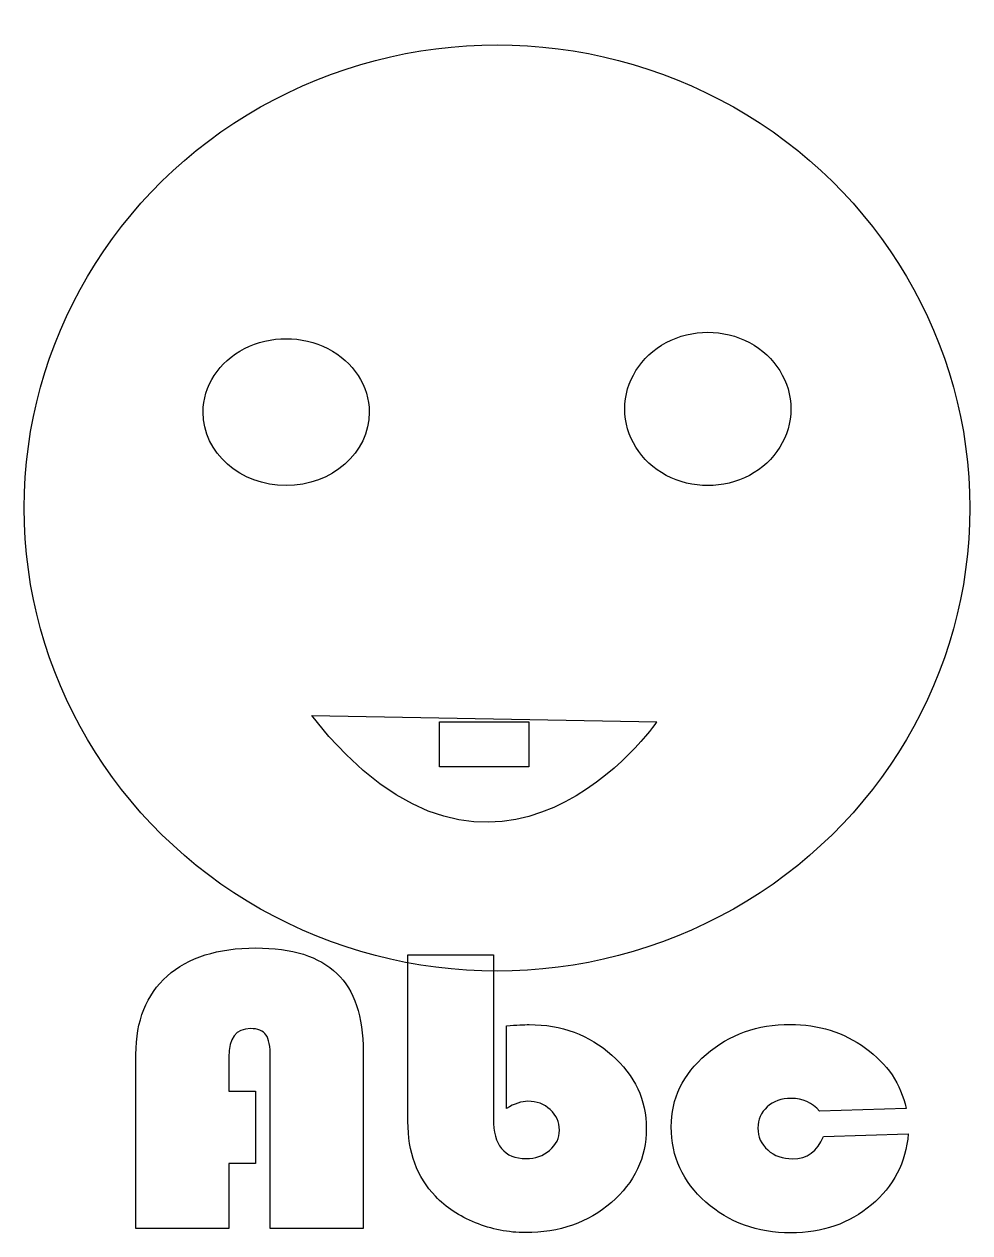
# Model space of a CAD drawing. Extents: x 43 to 126, y 61 to 169.
import ezdxf

# ---------------------------------------------------------------- set-up
doc = ezdxf.new("R2010")
doc.units = 0
doc.layers.add('Laag_1', color=7, linetype='CONTINUOUS')

msp = doc.modelspace()

# ---------------------------------------------------------------- linework, layer by layer
at = {"layer": 'Laag_1', "color": 1}
for points in [[(110.558033, 134.370532)], [(73.138387, 134.087055)], [(126.433031, 125.582588)], [(68.035713, 107.15625)], [(79.374998, 106.589287), (87.312497, 106.589287), (87.312497, 102.620538), (79.374998, 102.620538)], [(113.445485, 69.797106)]]:
    msp.add_lwpolyline(points, close=True, dxfattribs=at)
for points in [[(68.035713, 107.15625), (98.651782, 106.589287)], [(76.573863, 71.132479), (76.573863, 85.928411), (84.159116, 85.928411)], [(84.159116, 85.928411), (84.159116, 71.381748)], [(85.315157, 72.289804), (85.315157, 79.625449)], [(72.598704, 77.328606), (72.598704, 61.624619), (64.364447, 61.624619), (64.364447, 76.847875)], [(63.046154, 73.821025), (63.046154, 67.411236), (60.673228, 67.411236), (60.673228, 61.624619), (52.438972, 61.624619), (52.438972, 77.079337)], [(60.673228, 76.847875), (60.673228, 73.821025), (63.046154, 73.821025)], [(120.787363, 72.289804), (113.100703, 72.040528)], [(113.445485, 69.797106), (120.969892, 70.046375)]]:
    msp.add_lwpolyline(points, dxfattribs=at)
for points in [[(63.499997, 161.180483), (76.481029, 168.523167), (92.474321, 168.523167), (105.455353, 161.180483)], [(42.522319, 125.582588), (42.522319, 140.267957), (50.518964, 153.837798), (63.499997, 161.180483)], [(105.455353, 161.180483), (118.436386, 153.837798), (126.433031, 140.267957), (126.433031, 125.582588)], [(62.082583, 139.733618), (64.363035, 140.89832), (67.172667, 140.89832), (69.453119, 139.733618)], [(99.50223, 140.262598), (101.782681, 141.477939), (104.592314, 141.477939), (106.872765, 140.262598)], [(58.397315, 134.087055), (58.397315, 136.416459), (59.802131, 138.568916), (62.082583, 139.733618)], [(69.453119, 139.733618), (71.733571, 138.568916), (73.138387, 136.416459), (73.138387, 134.087055)], [(95.816962, 134.370532), (95.816962, 136.801214), (97.221778, 139.047257), (99.50223, 140.262598)], [(106.872765, 140.262598), (109.153217, 139.047257), (110.558033, 136.801214), (110.558033, 134.370532)], [(99.50223, 128.478467), (97.221778, 129.693808), (95.816962, 131.939851), (95.816962, 134.370532)], [(110.558033, 134.370532), (110.558033, 131.939851), (109.153217, 129.693808), (106.872765, 128.478467)], [(65.767851, 127.566966), (61.697217, 127.566966), (58.397315, 130.486109), (58.397315, 134.087055)], [(73.138387, 134.087055), (73.138387, 130.486109), (69.838485, 127.566966), (65.767851, 127.566966)], [(106.872765, 128.478467), (104.592314, 127.263126), (101.782681, 127.263126), (99.50223, 128.478467)], [(63.499997, 89.984692), (50.518964, 97.327377), (42.522319, 110.897218), (42.522319, 125.582588)], [(126.433031, 125.582588), (126.433031, 110.897218), (118.436386, 97.327377), (105.455353, 89.984692)], [(98.651782, 106.589287), (98.651782, 106.589287), (84.477675, 86.17857), (68.035713, 107.15625)], [(105.455353, 89.984692), (92.474321, 82.642008), (76.481029, 82.642008), (63.499997, 89.984692)], [(55.217526, 84.041086), (57.083417, 85.702879), (59.69972, 86.533776), (63.066436, 86.533776)], [(63.066436, 86.533776), (66.311464, 86.533776), (68.711432, 85.780033), (70.266341, 84.272548)], [(52.438972, 77.079337), (52.438972, 80.070575), (53.365156, 82.391158), (55.217526, 84.041086)], [(70.266341, 84.272548), (71.82125, 82.776928), (72.598704, 80.462281), (72.598704, 77.328606)], [(85.315157, 79.625449), (86.207537, 79.696667), (86.883584, 79.732276), (87.343299, 79.732276)], [(87.343299, 79.732276), (90.19622, 79.732276), (92.636751, 78.830159), (94.664893, 77.025923)], [(103.041118, 77.079337), (105.109822, 78.859835), (107.590916, 79.750083), (110.484398, 79.750083)], [(110.484398, 79.750083), (113.012818, 79.750083), (115.243775, 79.049754), (117.177271, 77.649096)], [(62.599963, 79.37618), (61.315473, 79.37618), (60.673228, 78.533411), (60.673228, 76.847875)], [(63.979101, 78.824228), (63.722202, 79.192196), (63.26249, 79.37618), (62.599963, 79.37618)], [(64.364447, 76.847875), (64.364447, 77.797471), (64.235998, 78.456255), (63.979101, 78.824228)], [(117.177271, 77.649096), (119.110767, 76.248438), (120.314131, 74.462007), (120.787363, 72.289804)], [(94.664893, 77.025923), (96.706553, 75.221688), (97.727382, 73.049482), (97.727382, 70.509306)], [(99.938062, 70.651741), (99.938062, 73.156308), (100.972414, 75.29884), (103.041118, 77.079337)], [(110.585809, 73.180053), (109.720468, 73.180053), (109.010617, 72.930781), (108.456256, 72.432238)], [(113.100703, 72.040528), (112.438178, 72.800211), (111.59988, 73.180053), (110.585809, 73.180053)], [(87.221613, 72.930776), (86.667252, 72.930776), (86.031766, 72.717119), (85.315157, 72.289804)], [(89.209188, 72.182969), (88.668349, 72.681507), (88.005824, 72.930776), (87.221613, 72.930776)], [(90.020447, 70.366865), (90.020447, 71.090934), (89.750027, 71.696302), (89.209188, 72.182969)], [(108.456256, 72.432238), (107.9019, 71.9337), (107.624722, 71.304592), (107.624722, 70.544913)], [(79.007634, 64.491221), (77.38512, 66.2005), (76.573863, 68.414253), (76.573863, 71.132479)], [(84.159116, 71.381748), (84.159116, 69.019623), (85.125864, 67.83856), (87.05936, 67.83856)], [(89.148345, 68.568561), (89.729746, 69.067099), (90.020447, 69.666534), (90.020447, 70.366865)], [(97.727382, 70.509306), (97.727382, 67.909779), (96.69303, 65.719766), (94.624326, 63.939269)], [(103.000559, 63.974876), (100.958894, 65.790987), (99.938062, 68.016609), (99.938062, 70.651741)], [(107.624722, 70.544913), (107.624722, 69.773363), (107.915422, 69.126451), (108.496823, 68.604174)], [(110.707495, 67.820753), (111.991983, 67.820753), (112.904646, 68.479538), (113.445485, 69.797106)], [(120.969892, 70.046375), (120.75356, 67.482457), (119.665123, 65.375534), (117.704582, 63.725606)], [(87.05936, 67.83856), (87.884138, 67.83856), (88.580467, 68.081894), (89.148345, 68.568561)], [(108.496823, 68.604174), (109.091741, 68.081894), (109.828632, 67.820753), (110.707495, 67.820753)], [(82.556883, 62.140964), (81.123662, 62.722592), (79.940579, 63.506011), (79.007634, 64.491221)], [(94.624326, 63.939269), (92.555622, 62.158771), (90.013685, 61.268523), (86.998517, 61.268523)], [(110.545241, 61.250716), (107.570635, 61.250716), (105.055741, 62.158769), (103.000559, 63.974876)], [(117.704582, 63.725606), (115.744047, 62.075679), (113.3576, 61.250716), (110.545241, 61.250716)], [(86.998517, 61.268523), (85.484169, 61.268523), (84.003624, 61.559336), (82.556883, 62.140964)]]:
    msp.add_open_spline(points, degree=3, dxfattribs=at)

doc.saveas('drawing.dxf')
